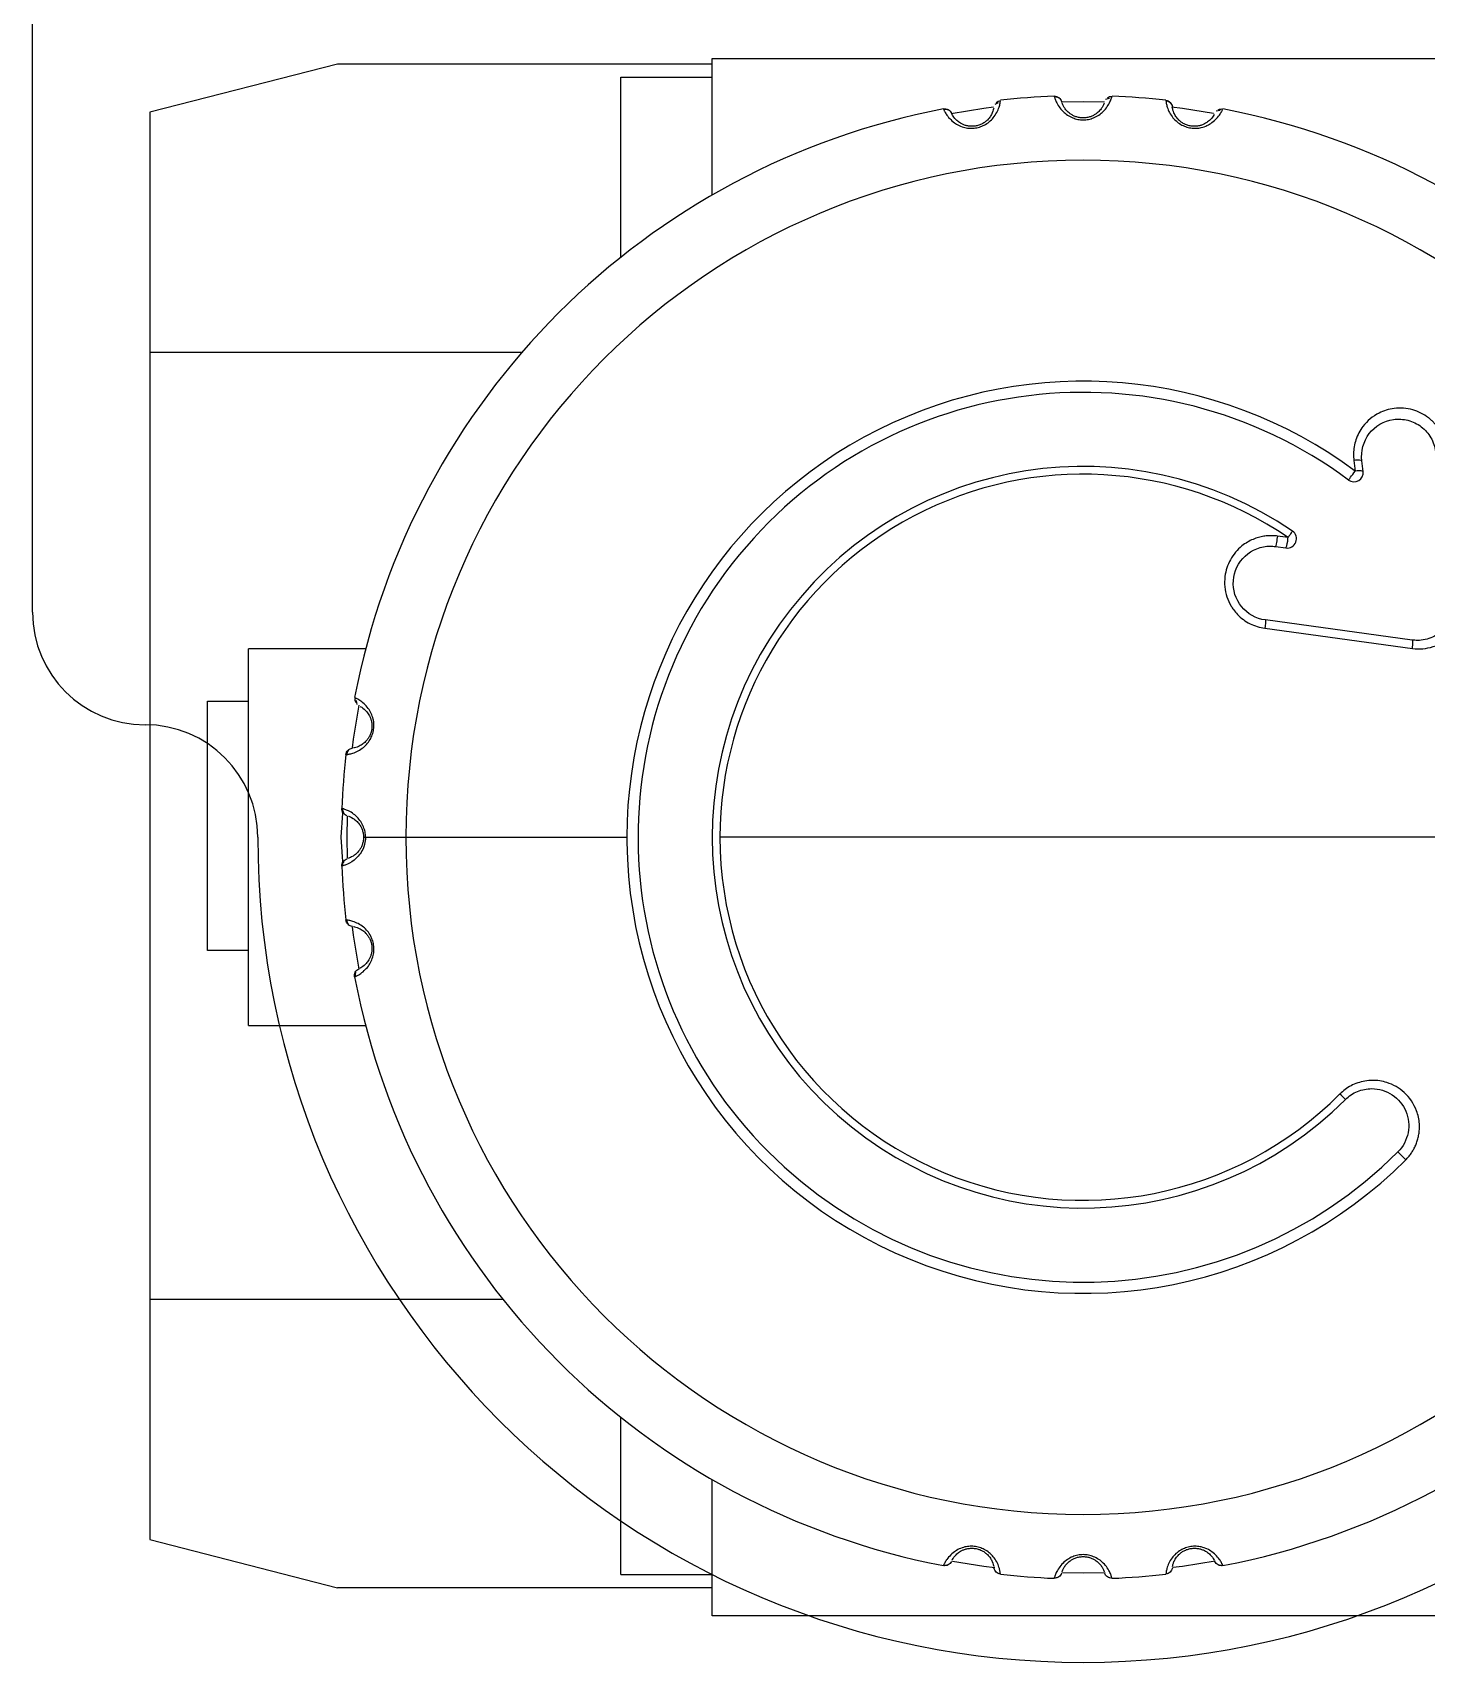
# Model space of a CAD drawing. Header units: inches. Extents: x 0 to 99.9, y 0 to 66.6.
# Drawn here: x 51.235 to 52.714, y 31.547 to 33.278 of the extents above; entities that cross this region are included whole.
import ezdxf
from ezdxf.enums import TextEntityAlignment as Align

# ---------------------------------------------------------------- set-up
doc = ezdxf.new("R2010")
doc.units = ezdxf.units.IN
doc.header["$MEASUREMENT"] = 0
doc.layers.add('PNPG', color=72, linetype='Continuous')
doc.layers.add('PSYMS', color=7, linetype='Continuous')
doc.styles.add('WD', font='romans.shx')

# ---------------------------------------------------------------- blocks, each defined once
blk = doc.blocks.new('9001SKR16H13')
at = {"color": 7, "linetype": 'Continuous', "lineweight": 25}
for p, q in [((-0.7914, 0.821), (-0.9906, 0.7698)), ((-0.3937, 0.821), (-0.7914, 0.821)), ((-0.3937, 0.8268), (0.3937, 0.8268)), ((-0.3937, 0.6819), (-0.3937, 0.8268)), ((-0.4906, 0.6159), (-0.4906, 0.8071)), ((-0.4906, 0.8071), (-0.3937, 0.8071)), ((-0.0901, 0.7799), (-0.0939, 0.7781)), ((0.0279, 0.7845), (0.0239, 0.7834)), ((-0.9906, 0.7698), (-0.9906, -0.7456)), ((0.1453, 0.7715), (0.1411, 0.771)), ((-0.5958, 0.5148), (-0.9906, 0.5148)), ((0.2873, 0.4001), (0.2887, 0.3888)), ((0.2973, 0.3884), (0.2959, 0.3997)), ((0.2175, 0.3182), (0.2062, 0.3198)), ((0.204, 0.3087), (0.2153, 0.3072)), ((0.3494, 0.2094), (0.1934, 0.2307)), ((0.1929, 0.2219), (0.3496, 0.2005)), ((-0.8858, -0.2), (-0.8858, 0.2)), ((-0.7616, 0.2), (-0.8858, 0.2)), ((-0.9296, 0.1446), (-0.8858, 0.1446)), ((-0.9296, -0.1204), (-0.9296, 0.1446)), ((-0.7715, 0.1453), (-0.771, 0.1411)), ((-0.7813, 0), (-0.7809, 0.0224)), ((-0.7809, -0.0225), (-0.7813, 0)), ((-0.7617, 0), (-0.4843, 0)), ((0.4209, 0), (-0.3855, 0)), ((-0.7837, -0.0296), (-0.7868, -0.0306)), ((-0.8858, -0.1204), (-0.9296, -0.1204)), ((-0.8858, -0.2), (-0.7616, -0.2)), ((-0.6158, -0.4907), (-0.9906, -0.4907)), ((-0.4906, -0.7829), (-0.4906, -0.6159)), ((-0.3937, -0.8268), (-0.3937, -0.6819)), ((-0.9906, -0.7456), (-0.7914, -0.7968)), ((-0.4906, -0.7829), (-0.3937, -0.7829)), ((-0.3937, -0.7968), (-0.7914, -0.7968)), ((0.3937, -0.8268), (-0.3937, -0.8268))]:
    blk.add_line(p, q, dxfattribs=at)
at = {"color": 7, "linetype": 'Continuous', "lineweight": 25, "flags": 128}
for points in [[(-0.0235, 0.7809), (0, 0.7813), (0.0225, 0.7809)], [(-0.1402, 0.7686), (-0.1055, 0.7741), (-0.0953, 0.7754)], [(0.0939, 0.7756), (0.1055, 0.7741), (0.1384, 0.7689)], [(0.2817, 0.3793), (0.2818, 0.3795), (0.2822, 0.3801), (0.2829, 0.381), (0.2838, 0.3822), (0.2849, 0.3837), (0.2862, 0.3853), (0.2874, 0.3871), (0.2887, 0.3888)], [(0.2221, 0.325), (0.2221, 0.3249), (0.2218, 0.3245), (0.2214, 0.3239), (0.2208, 0.3231), (0.2201, 0.3221), (0.2193, 0.3209), (0.2184, 0.3196), (0.2175, 0.3182)], [(-0.7755, 0.0948), (-0.7743, 0.1041), (-0.7685, 0.1403)], [(-0.7875, 0), (-0.7857, 0.0256), (-0.7854, 0.027)], [(-0.7856, -0.0258), (-0.7857, -0.0256), (-0.7875, 0)], [(-0.7686, -0.1402), (-0.7743, -0.1041), (-0.7754, -0.0951)], [(-0.0939, -0.7756), (-0.1055, -0.7741), (-0.1385, -0.7689)], [(0.1402, -0.7686), (0.1055, -0.7741), (0.0951, -0.7754)], [(0.0235, -0.7809), (0, -0.7813), (-0.0218, -0.7809)]]:
    blk.add_lwpolyline(points, dxfattribs=at)
at = {"color": 7, "linetype": 'Continuous', "lineweight": 25}
for centre, radius, start, end in [((0, 0), 0.7874, 92.2304, 96.3966), ((0, 0), 0.7874, 83.6034, 87.7696), ((0, 0), 0.7874, 100.8573, 169.1427), ((0, 0), 0.7874, 10.8573, 79.1427), ((0, 0), 0.7189, 0, 180), ((0, 0), 0.4843, 53.4025, 180), ((0, 0), 0.4724, 53.4025, 314.9998), ((0, 0), 0.3937, 55.6503, 315), ((0, 0), 0.3855, 55.6503, 180), ((0.2875, 0.3872), 0.00984, 233.4025, 7.2312), ((0.2924, 0.3746), 0.0146, 70.434, 104.4677), ((0.2166, 0.3169), 0.00984, 262.2312, 55.6503), ((0.1837, 0.3189), 0.0337, 339.6186, 356.3536), ((0, 0), 0.7874, 173.6034, 177.7696), ((0, 0), 0.7189, 180, 0), ((0, 0), 0.3855, 180, 315), ((0, 0), 0.4843, 180.6004, 315), ((0, 0), 0.7874, 182.2304, 186.3966), ((0, 0), 0.7874, 190.8573, 259.1427), ((0, 0), 0.7874, 280.8573, 349.1427), ((0, 0), 0.7874, 263.6034, 267.7696), ((0, 0), 0.7874, 272.2304, 276.3966)]:
    blk.add_arc(centre, radius, start, end, dxfattribs=at)
at = {"color": 8, "linetype": 'Continuous', "lineweight": 25}
for points, knots in [([(-0.1472, 0.771), (-0.1467, 0.77), (-0.1457, 0.768), (-0.1422, 0.7634), (-0.1375, 0.759), (-0.1319, 0.7556), (-0.126, 0.7535), (-0.12, 0.7526), (-0.1142, 0.7529), (-0.1086, 0.7544), (-0.1031, 0.757), (-0.0981, 0.7607), (-0.0938, 0.7657), (-0.0906, 0.7713), (-0.0886, 0.7769), (-0.0882, 0.7792), (-0.088, 0.7804)], [0, 0, 0, 0, 0.102272, 0.202679, 0.286262, 0.349347, 0.405772, 0.451008, 0.494354, 0.537916, 0.583039, 0.639679, 0.702639, 0.786296, 0.886244, 1, 1, 1, 1]), ([(-0.0299, 0.7844), (-0.0295, 0.7833), (-0.0288, 0.7812), (-0.0261, 0.7761), (-0.0221, 0.7711), (-0.017, 0.7668), (-0.0116, 0.7639), (-0.0057, 0.7621), (0, 0.7615), (0.0058, 0.7621), (0.0116, 0.7639), (0.0171, 0.7669), (0.0221, 0.7711), (0.0261, 0.7762), (0.0289, 0.7814), (0.0296, 0.7836), (0.03, 0.7848)], [0, 0, 0, 0, 0.102281, 0.202744, 0.286344, 0.349412, 0.405817, 0.451021, 0.494366, 0.537922, 0.583035, 0.639671, 0.702635, 0.786302, 0.886259, 1, 1, 1, 1]), ([(0.0881, 0.78), (0.0883, 0.7789), (0.0887, 0.7767), (0.0906, 0.7713), (0.0938, 0.7657), (0.0982, 0.7607), (0.1031, 0.757), (0.1086, 0.7544), (0.1142, 0.7529), (0.12, 0.7526), (0.126, 0.7535), (0.1319, 0.7556), (0.1375, 0.7591), (0.1422, 0.7635), (0.1458, 0.7682), (0.1468, 0.7703), (0.1474, 0.7714)], [0, 0, 0, 0, 0.102243, 0.202619, 0.286141, 0.349265, 0.405714, 0.450925, 0.494289, 0.537858, 0.582974, 0.639604, 0.70257, 0.786248, 0.886216, 1, 1, 1, 1]), ([(-0.78, 0.0881), (-0.7789, 0.0883), (-0.7767, 0.0887), (-0.7713, 0.0906), (-0.7657, 0.0938), (-0.7607, 0.0982), (-0.7569, 0.1031), (-0.7544, 0.1086), (-0.7529, 0.1143), (-0.7526, 0.1201), (-0.7535, 0.1261), (-0.7556, 0.1319), (-0.7591, 0.1375), (-0.7635, 0.1423), (-0.7682, 0.1458), (-0.7703, 0.1468), (-0.7714, 0.1474)], [0, 0, 0, 0, 0.102285, 0.202747, 0.286346, 0.349414, 0.405819, 0.451022, 0.494367, 0.537923, 0.583035, 0.639671, 0.702636, 0.786302, 0.88626, 1, 1, 1, 1]), ([(-0.7617, 0), (-0.7618, 0.0019), (-0.762, 0.0058), (-0.7639, 0.0116), (-0.7668, 0.0171), (-0.7711, 0.0221), (-0.7761, 0.0261), (-0.7812, 0.0288), (-0.7833, 0.0295), (-0.7844, 0.0299)], [0, 0, 0, 0, 0.088346, 0.179883, 0.294016, 0.420661, 0.589904, 0.792136, 1, 1, 1, 1]), ([(-0.7617, 0), (-0.7619, -0.0025), (-0.7623, -0.0078), (-0.7654, -0.0148), (-0.7695, -0.0204), (-0.7758, -0.0263), (-0.7822, -0.0292), (-0.7833, -0.0295), (-0.7837, -0.0296)], [0, 0, 0, 0, 0.115116, 0.247398, 0.377522, 0.523457, 0.872304, 1, 1, 1, 1]), ([(-0.7711, -0.1472), (-0.77, -0.1467), (-0.7681, -0.1457), (-0.7634, -0.1422), (-0.759, -0.1375), (-0.7556, -0.1319), (-0.7535, -0.126), (-0.7526, -0.12), (-0.7529, -0.1142), (-0.7544, -0.1086), (-0.757, -0.1031), (-0.7607, -0.0981), (-0.7657, -0.0938), (-0.7713, -0.0906), (-0.7767, -0.0887), (-0.7789, -0.0883), (-0.78, -0.0881)], [0, 0, 0, 0, 0.104233, 0.205661, 0.290064, 0.353737, 0.410684, 0.456322, 0.500084, 0.544057, 0.589603, 0.646783, 0.710351, 0.79482, 0.895737, 1, 1, 1, 1]), ([(-0.0881, -0.78), (-0.0883, -0.7789), (-0.0887, -0.7767), (-0.0906, -0.7713), (-0.0938, -0.7657), (-0.0982, -0.7607), (-0.1031, -0.757), (-0.1086, -0.7544), (-0.1142, -0.7529), (-0.12, -0.7526), (-0.126, -0.7535), (-0.1319, -0.7556), (-0.1375, -0.7591), (-0.1422, -0.7635), (-0.1457, -0.7681), (-0.1467, -0.77), (-0.1472, -0.7711)], [0, 0, 0, 0, 0.104193, 0.205531, 0.289854, 0.353583, 0.410573, 0.456217, 0.499997, 0.543983, 0.589532, 0.646705, 0.710274, 0.794754, 0.89568, 1, 1, 1, 1]), ([(0.1472, -0.7711), (0.1467, -0.77), (0.1457, -0.7681), (0.1422, -0.7634), (0.1375, -0.759), (0.1319, -0.7556), (0.126, -0.7535), (0.12, -0.7526), (0.1142, -0.7529), (0.1086, -0.7544), (0.1031, -0.757), (0.0981, -0.7607), (0.0938, -0.7657), (0.0906, -0.7713), (0.0887, -0.7767), (0.0883, -0.7789), (0.0881, -0.78)], [0, 0, 0, 0, 0.104224, 0.205594, 0.28998, 0.35367, 0.410637, 0.456307, 0.500069, 0.544048, 0.589605, 0.646788, 0.710352, 0.794812, 0.895719, 1, 1, 1, 1]), ([(0.0299, -0.7844), (0.0295, -0.7833), (0.0288, -0.7812), (0.0261, -0.7761), (0.0221, -0.7711), (0.017, -0.7668), (0.0116, -0.7639), (0.0057, -0.7621), (0, -0.7615), (-0.0058, -0.7621), (-0.0116, -0.7639), (-0.0171, -0.7669), (-0.0221, -0.7711), (-0.0261, -0.7762), (-0.0288, -0.7812), (-0.0295, -0.7833), (-0.0299, -0.7844)], [0, 0, 0, 0, 0.104233, 0.205662, 0.290065, 0.353738, 0.410685, 0.456323, 0.500084, 0.544059, 0.589604, 0.646784, 0.710353, 0.794823, 0.895741, 1, 1, 1, 1])]:
    blk.add_open_spline(points, degree=3, knots=knots, dxfattribs=at)
at = {"color": 7, "linetype": 'Continuous', "lineweight": 25}
for points, knots in [([(-0.0876, 0.782), (-0.0885, 0.7818), (-0.0902, 0.7815), (-0.0916, 0.7804), (-0.0924, 0.7798)], [0, 0, 0, 0, 0.485591, 1, 1, 1, 1]), ([(-0.088, 0.7804), (-0.088, 0.7805), (-0.0878, 0.7814), (-0.0878, 0.7814), (-0.0879, 0.7815)], [0, 0, 0, 0, 0.050379, 1, 1, 1, 1]), ([(-0.0306, 0.7868), (-0.0307, 0.7867), (-0.0307, 0.7865), (-0.03, 0.7846), (-0.0299, 0.7844)], [0, 0, 0, 0, 0.906928, 1, 1, 1, 1]), ([(-0.0257, 0.7848), (-0.0265, 0.7853), (-0.028, 0.7862), (-0.0298, 0.7862), (-0.0307, 0.7862)], [0, 0, 0, 0, 0.514567, 1, 1, 1, 1]), ([(-0.0306, 0.7868), (-0.0289, 0.7869), (-0.0271, 0.7863), (-0.0243, 0.7843), (-0.0232, 0.7827), (-0.0228, 0.7811)], [0, 0, 0, 0, 0.5, 0.5, 1, 1, 1, 1]), ([(0.0223, 0.7795), (0.0223, 0.7795), (0.0221, 0.779), (0.021, 0.776), (0.0179, 0.7718), (0.0146, 0.7687), (0.0111, 0.7665), (0.0078, 0.765), (0.0041, 0.764), (0, 0.7637), (-0.0041, 0.764), (-0.0078, 0.765), (-0.0111, 0.7665), (-0.0147, 0.7687), (-0.0179, 0.7718), (-0.021, 0.7761), (-0.0222, 0.7792), (-0.0223, 0.7798), (-0.0224, 0.7798)], [0, 0, 0, 0, 0.00419, 0.172613, 0.259019, 0.334213, 0.373847, 0.410231, 0.447258, 0.482685, 0.518127, 0.555141, 0.591525, 0.631155, 0.70636, 0.792747, 0.961167, 1, 1, 1, 1]), ([(0.0307, 0.7863), (0.0298, 0.7863), (0.028, 0.7862), (0.0265, 0.7853), (0.0256, 0.7848)], [0, 0, 0, 0, 0.485591, 1, 1, 1, 1]), ([(0.03, 0.7848), (0.0301, 0.7848), (0.0304, 0.7857), (0.0304, 0.7858), (0.0304, 0.7858)], [0, 0, 0, 0, 0.050479, 1, 1, 1, 1]), ([(0.0877, 0.7825), (0.0877, 0.7824), (0.0876, 0.7822), (0.0881, 0.7802), (0.0881, 0.78)], [0, 0, 0, 0, 0.906776, 1, 1, 1, 1]), ([(0.0924, 0.7798), (0.0916, 0.7804), (0.0902, 0.7815), (0.0885, 0.7818), (0.0876, 0.7819)], [0, 0, 0, 0, 0.514567, 1, 1, 1, 1]), ([(0.0877, 0.7825), (0.0895, 0.7823), (0.0911, 0.7815), (0.0936, 0.779), (0.0944, 0.7774), (0.0947, 0.7756)], [0, 0, 0, 0, 0.5, 0.5, 1, 1, 1, 1]), ([(-0.1483, 0.7733), (-0.1483, 0.7732), (-0.1484, 0.773), (-0.1473, 0.7712), (-0.1472, 0.771)], [0, 0, 0, 0, 0.906884, 1, 1, 1, 1]), ([(-0.1483, 0.7733), (-0.1466, 0.7736), (-0.1448, 0.7734), (-0.1416, 0.7718), (-0.1404, 0.7704), (-0.1397, 0.7688)], [0, 0, 0, 0, 0.5, 0.5, 1, 1, 1, 1]), ([(-0.1431, 0.7721), (-0.1439, 0.7724), (-0.1456, 0.7731), (-0.1474, 0.7728), (-0.1483, 0.7727)], [0, 0, 0, 0, 0.514567, 1, 1, 1, 1]), ([(-0.0949, 0.7741), (-0.0949, 0.774), (-0.095, 0.7735), (-0.0957, 0.7704), (-0.0981, 0.7657), (-0.1008, 0.7622), (-0.104, 0.7595), (-0.107, 0.7575), (-0.1106, 0.756), (-0.1146, 0.755), (-0.1187, 0.7548), (-0.1225, 0.7552), (-0.126, 0.7561), (-0.1298, 0.7578), (-0.1335, 0.7604), (-0.1372, 0.7641), (-0.1388, 0.7671), (-0.1391, 0.7676), (-0.1391, 0.7677)], [0, 0, 0, 0, 0.004189, 0.172608, 0.259012, 0.334205, 0.373836, 0.410222, 0.447249, 0.482675, 0.518114, 0.555129, 0.591507, 0.631138, 0.70634, 0.792724, 0.961137, 1, 1, 1, 1]), ([(0.139, 0.7674), (0.1389, 0.7674), (0.1387, 0.7669), (0.1371, 0.7641), (0.1335, 0.7604), (0.1298, 0.7578), (0.126, 0.7561), (0.1225, 0.7552), (0.1187, 0.7548), (0.1145, 0.755), (0.1105, 0.756), (0.107, 0.7575), (0.104, 0.7595), (0.1008, 0.7622), (0.0981, 0.7657), (0.0957, 0.7704), (0.0949, 0.7737), (0.0949, 0.7743), (0.0949, 0.7744)], [0, 0, 0, 0, 0.004189, 0.172612, 0.259018, 0.334211, 0.373848, 0.410227, 0.447253, 0.482681, 0.518124, 0.555137, 0.591529, 0.631155, 0.706363, 0.792752, 0.961173, 1, 1, 1, 1]), ([(0.1483, 0.7728), (0.1474, 0.7729), (0.1456, 0.7731), (0.1439, 0.7724), (0.1431, 0.7721)], [0, 0, 0, 0, 0.485591, 1, 1, 1, 1]), ([(0.1474, 0.7714), (0.1474, 0.7714), (0.1479, 0.7723), (0.1479, 0.7723), (0.1479, 0.7724)], [0, 0, 0, 0, 0.05022, 1, 1, 1, 1]), ([(0.3854, 0.4125), (0.3851, 0.4139), (0.3847, 0.4167), (0.3837, 0.4207), (0.3823, 0.4246), (0.3807, 0.4283), (0.3788, 0.4317), (0.3767, 0.435), (0.3743, 0.438), (0.3718, 0.4407), (0.3692, 0.4433), (0.3626, 0.4487), (0.3497, 0.4552), (0.3308, 0.4566), (0.3118, 0.4507), (0.2993, 0.4403), (0.2925, 0.4295), (0.2893, 0.4222), (0.2875, 0.4148), (0.2867, 0.4073), (0.2871, 0.4025), (0.2873, 0.4001)], [0, 0, 0, 0, 0.027328, 0.054149, 0.080444, 0.106217, 0.131473, 0.156213, 0.180439, 0.204147, 0.227334, 0.25, 0.368709, 0.496957, 0.605316, 0.750366, 0.803895, 0.855616, 0.905529, 0.95365, 1, 1, 1, 1]), ([(0.2959, 0.3997), (0.2946, 0.4099), (0.2975, 0.4205), (0.3098, 0.4366), (0.3192, 0.4422), (0.3345, 0.4443), (0.3398, 0.444), (0.3498, 0.4414), (0.3546, 0.4391), (0.363, 0.4328), (0.3665, 0.4288), (0.3717, 0.4197), (0.3733, 0.4147), (0.374, 0.4096)], [0, 0, 0, 0, 0.25, 0.25, 0.5, 0.5, 0.625, 0.625, 0.75, 0.75, 0.875, 0.875, 1, 1, 1, 1]), ([(0.2959, 0.3997), (0.2958, 0.4), (0.2949, 0.4003), (0.2918, 0.4004), (0.2896, 0.4003), (0.2873, 0.4001)], [0, 0, 0, 0, 0.5, 0.5, 1, 1, 1, 1]), ([(0.2062, 0.3198), (0.2048, 0.3199), (0.2017, 0.3203), (0.1968, 0.3202), (0.1915, 0.3197), (0.1859, 0.3184), (0.1801, 0.3164), (0.1742, 0.3134), (0.1678, 0.309), (0.1615, 0.3028), (0.1561, 0.2949), (0.1522, 0.2862), (0.1501, 0.2764), (0.15, 0.2659), (0.1522, 0.2552), (0.1559, 0.2472), (0.1599, 0.2411), (0.1641, 0.2361), (0.1699, 0.2309), (0.177, 0.2266), (0.1847, 0.2234), (0.1902, 0.2224), (0.1929, 0.2219)], [0, 0, 0, 0, 0.028367, 0.059643, 0.093799, 0.130836, 0.170768, 0.2136, 0.259326, 0.321453, 0.383473, 0.444645, 0.505787, 0.576716, 0.645649, 0.715585, 0.745145, 0.787151, 0.840629, 0.893929, 0.947044, 1, 1, 1, 1]), ([(0.206, 0.3184), (0.2057, 0.3158), (0.2053, 0.3133), (0.2045, 0.3097), (0.2042, 0.3087), (0.204, 0.3087)], [0, 0, 0, 0, 0.5, 0.5, 1, 1, 1, 1]), ([(0.1934, 0.2307), (0.1836, 0.232), (0.1743, 0.2372), (0.1619, 0.2526), (0.1587, 0.2627), (0.1602, 0.2824), (0.1647, 0.2918), (0.1791, 0.3052), (0.1888, 0.3091), (0.1987, 0.3091)], [0, 0, 0, 0, 0.25, 0.25, 0.5, 0.5, 0.75, 0.75, 1, 1, 1, 1]), ([(0.3496, 0.2005), (0.3532, 0.2), (0.3568, 0.1999), (0.3641, 0.2005), (0.3679, 0.2013), (0.3788, 0.2048), (0.3853, 0.2088), (0.3961, 0.2193), (0.4003, 0.2257), (0.4041, 0.2366), (0.405, 0.2404), (0.4058, 0.248), (0.4058, 0.2518), (0.4053, 0.2557)], [0, 0, 0, 0, 0.125, 0.125, 0.25, 0.25, 0.5, 0.5, 0.75, 0.75, 0.875, 0.875, 1, 1, 1, 1]), ([(0.3938, 0.2534), (0.3945, 0.2478), (0.394, 0.2421), (0.3907, 0.2314), (0.3879, 0.2264), (0.3805, 0.2181), (0.376, 0.2148), (0.3659, 0.2102), (0.3603, 0.209), (0.3548, 0.209)], [0, 0, 0, 0, 0.25, 0.25, 0.5, 0.5, 0.75, 0.75, 1, 1, 1, 1]), ([(0.1934, 0.2307), (0.1936, 0.2307), (0.1936, 0.2297), (0.1934, 0.2265), (0.1932, 0.2242), (0.1929, 0.2219)], [0, 0, 0, 0, 0.5, 0.5, 1, 1, 1, 1]), ([(0.3496, 0.2005), (0.3498, 0.2028), (0.35, 0.2051), (0.35, 0.2084), (0.3498, 0.2093), (0.3494, 0.2094)], [0, 0, 0, 0, 0.5, 0.5, 1, 1, 1, 1]), ([(-0.7674, 0.139), (-0.7674, 0.1389), (-0.7669, 0.1387), (-0.7641, 0.1371), (-0.7604, 0.1335), (-0.7578, 0.1298), (-0.7561, 0.126), (-0.7552, 0.1225), (-0.7548, 0.1187), (-0.755, 0.1145), (-0.756, 0.1105), (-0.7575, 0.107), (-0.7595, 0.104), (-0.7622, 0.1008), (-0.7657, 0.0981), (-0.7704, 0.0957), (-0.7737, 0.0949), (-0.7743, 0.0949), (-0.7744, 0.0949)], [0, 0, 0, 0, 0.00419, 0.172613, 0.259019, 0.334213, 0.373847, 0.410231, 0.447258, 0.482685, 0.518127, 0.555141, 0.591525, 0.631155, 0.70636, 0.792747, 0.961167, 1, 1, 1, 1]), ([(-0.7728, 0.1483), (-0.7729, 0.1474), (-0.7731, 0.1456), (-0.7724, 0.1439), (-0.7721, 0.1431)], [0, 0, 0, 0, 0.485591, 1, 1, 1, 1]), ([(-0.7714, 0.1474), (-0.7714, 0.1474), (-0.7723, 0.1479), (-0.7723, 0.1479), (-0.7724, 0.1479)], [0, 0, 0, 0, 0.050482, 1, 1, 1, 1]), ([(-0.7825, 0.0877), (-0.7823, 0.0895), (-0.7815, 0.0911), (-0.779, 0.0936), (-0.7774, 0.0944), (-0.7756, 0.0947)], [0, 0, 0, 0, 0.5, 0.5, 1, 1, 1, 1]), ([(-0.7825, 0.0877), (-0.7824, 0.0877), (-0.7822, 0.0876), (-0.7802, 0.0881), (-0.78, 0.0881)], [0, 0, 0, 0, 0.906943, 1, 1, 1, 1]), ([(-0.7798, 0.0924), (-0.7804, 0.0916), (-0.7815, 0.0902), (-0.7818, 0.0885), (-0.7819, 0.0876)], [0, 0, 0, 0, 0.514567, 1, 1, 1, 1]), ([(-0.7811, 0.0228), (-0.7827, 0.0232), (-0.7843, 0.0243), (-0.7863, 0.0271), (-0.7869, 0.0289), (-0.7868, 0.0306)], [0, 0, 0, 0, 0.5, 0.5, 1, 1, 1, 1]), ([(-0.7844, 0.0299), (-0.7846, 0.03), (-0.7865, 0.0307), (-0.7867, 0.0307), (-0.7868, 0.0306)], [0, 0, 0, 0, 0.091288, 1, 1, 1, 1]), ([(-0.7862, 0.0307), (-0.7862, 0.0298), (-0.7862, 0.028), (-0.7853, 0.0265), (-0.7848, 0.0256)], [0, 0, 0, 0, 0.485433, 1, 1, 1, 1]), ([(-0.7798, 0.0224), (-0.7798, 0.0223), (-0.7792, 0.0222), (-0.7761, 0.021), (-0.7718, 0.0179), (-0.7687, 0.0146), (-0.7664, 0.011), (-0.765, 0.0076), (-0.764, 0.0039), (-0.7638, 0.0013), (-0.7638, 0)], [0, 0, 0, 0, 0.074798, 0.400357, 0.567384, 0.712737, 0.793585, 0.866385, 0.934008, 1, 1, 1, 1]), ([(-0.7638, 0), (-0.7638, -0.0013), (-0.764, -0.0039), (-0.765, -0.0076), (-0.7664, -0.011), (-0.7681, -0.0137), (-0.7699, -0.0159), (-0.7722, -0.0182), (-0.7761, -0.021), (-0.7792, -0.0222), (-0.7798, -0.0223), (-0.7798, -0.0224)], [0, 0, 0, 0, 0.06598, 0.133589, 0.206376, 0.287212, 0.357671, 0.432835, 0.599785, 0.925261, 1, 1, 1, 1]), ([(-0.7868, -0.0306), (-0.7869, -0.0289), (-0.7863, -0.0271), (-0.7843, -0.0243), (-0.7827, -0.0232), (-0.7811, -0.0228)], [0, 0, 0, 0, 0.5, 0.5, 1, 1, 1, 1]), ([(-0.7848, -0.0257), (-0.7853, -0.0265), (-0.7862, -0.028), (-0.7862, -0.0298), (-0.7862, -0.0307)], [0, 0, 0, 0, 0.514566, 1, 1, 1, 1]), ([(-0.78, -0.0881), (-0.7802, -0.0881), (-0.7822, -0.0876), (-0.7824, -0.0877), (-0.7825, -0.0877)], [0, 0, 0, 0, 0.087622, 1, 1, 1, 1]), ([(-0.7756, -0.0947), (-0.7774, -0.0944), (-0.779, -0.0936), (-0.7815, -0.0911), (-0.7823, -0.0895), (-0.7825, -0.0877)], [0, 0, 0, 0, 0.5, 0.5, 1, 1, 1, 1]), ([(-0.7819, -0.0876), (-0.7818, -0.0885), (-0.7815, -0.0902), (-0.7804, -0.0916), (-0.7798, -0.0924)], [0, 0, 0, 0, 0.485433, 1, 1, 1, 1]), ([(-0.7744, -0.0949), (-0.7743, -0.0949), (-0.7737, -0.0949), (-0.7704, -0.0957), (-0.7657, -0.0981), (-0.7622, -0.1008), (-0.7595, -0.104), (-0.7575, -0.107), (-0.756, -0.1106), (-0.755, -0.1146), (-0.7548, -0.1187), (-0.7552, -0.1225), (-0.7561, -0.126), (-0.7578, -0.1298), (-0.7604, -0.1335), (-0.7641, -0.1372), (-0.7671, -0.1388), (-0.7676, -0.1391), (-0.7677, -0.1391)], [0, 0, 0, 0, 0.0376798, 0.2003961, 0.2838748, 0.3565209, 0.394812, 0.4299634, 0.4657353, 0.4999621, 0.534203, 0.5699629, 0.6051148, 0.6434015, 0.7160584, 0.7995186, 0.9622318, 1, 1, 1, 1]), ([(-0.7733, -0.1483), (-0.7736, -0.1466), (-0.7734, -0.1448), (-0.7718, -0.1416), (-0.7704, -0.1404), (-0.7688, -0.1397)], [0, 0, 0, 0, 0.5, 0.5, 1, 1, 1, 1]), ([(-0.7733, -0.1483), (-0.7732, -0.1483), (-0.773, -0.1484), (-0.7712, -0.1473), (-0.7711, -0.1472)], [0, 0, 0, 0, 0.912282, 1, 1, 1, 1]), ([(-0.7721, -0.1431), (-0.7724, -0.1439), (-0.7731, -0.1456), (-0.7728, -0.1474), (-0.7727, -0.1483)], [0, 0, 0, 0, 0.514567, 1, 1, 1, 1]), ([(0.3425, -0.3425), (0.3434, -0.3414), (0.3454, -0.3393), (0.3481, -0.3358), (0.3505, -0.332), (0.3526, -0.3279), (0.3543, -0.3235), (0.3557, -0.3189), (0.3566, -0.3141), (0.357, -0.3092), (0.3569, -0.3011), (0.3538, -0.287), (0.3425, -0.2702), (0.3246, -0.2599), (0.3096, -0.2577), (0.2991, -0.2586), (0.2914, -0.2606), (0.2843, -0.2637), (0.2779, -0.2676), (0.2743, -0.2709), (0.2726, -0.2726)], [0, 0, 0, 0, 0.027547, 0.055748, 0.084581, 0.11405, 0.14416, 0.174916, 0.206317, 0.238357, 0.271039, 0.362107, 0.515653, 0.653192, 0.753367, 0.805833, 0.856737, 0.906062, 0.953811, 1, 1, 1, 1]), ([(0.2784, -0.2784), (0.2784, -0.2784), (0.2778, -0.2778), (0.2757, -0.2757), (0.2742, -0.2742), (0.2726, -0.2726)], [0, 0, 0, 0, 0.5, 0.5, 1, 1, 1, 1]), ([(0.2784, -0.2784), (0.282, -0.2747), (0.2864, -0.2718), (0.296, -0.2679), (0.3011, -0.2669), (0.3062, -0.2669)], [0, 0, 0, 0, 0.5, 0.5, 1, 1, 1, 1]), ([(0.3062, -0.2669), (0.314, -0.2669), (0.3216, -0.2692), (0.3344, -0.2777), (0.3395, -0.2839), (0.3455, -0.298), (0.3464, -0.306), (0.3434, -0.3213), (0.3396, -0.3285), (0.3341, -0.3341)], [0, 0, 0, 0, 0.25, 0.25, 0.5, 0.5, 0.75, 0.75, 1, 1, 1, 1]), ([(0.3425, -0.3425), (0.3404, -0.3404), (0.3382, -0.3382), (0.335, -0.335), (0.3341, -0.3341), (0.3341, -0.3341)], [0, 0, 0, 0, 0.5, 0.5, 1, 1, 1, 1]), ([(-0.1391, -0.7677), (-0.1391, -0.7676), (-0.1388, -0.7671), (-0.1372, -0.7641), (-0.1335, -0.7604), (-0.1298, -0.7578), (-0.126, -0.7561), (-0.1225, -0.7552), (-0.1187, -0.7548), (-0.1145, -0.755), (-0.1105, -0.756), (-0.107, -0.7575), (-0.104, -0.7595), (-0.1008, -0.7622), (-0.0981, -0.7657), (-0.0957, -0.7704), (-0.0949, -0.7737), (-0.0949, -0.7743), (-0.0949, -0.7744)], [0, 0, 0, 0, 0.037708, 0.200419, 0.283895, 0.356538, 0.394831, 0.429976, 0.465747, 0.499973, 0.534214, 0.569972, 0.60513, 0.643412, 0.71607, 0.799529, 0.962239, 1, 1, 1, 1]), ([(0.0949, -0.7744), (0.0949, -0.7743), (0.0949, -0.7737), (0.0957, -0.7704), (0.0981, -0.7657), (0.1008, -0.7622), (0.104, -0.7595), (0.107, -0.7575), (0.1106, -0.756), (0.1146, -0.755), (0.1187, -0.7548), (0.1225, -0.7552), (0.126, -0.7561), (0.1298, -0.7578), (0.1335, -0.7604), (0.1372, -0.7641), (0.1388, -0.7671), (0.1391, -0.7676), (0.1391, -0.7677)], [0, 0, 0, 0, 0.037662, 0.200376, 0.283855, 0.356501, 0.39479, 0.429944, 0.465717, 0.499943, 0.534182, 0.569943, 0.605089, 0.643379, 0.716033, 0.799492, 0.962202, 1, 1, 1, 1]), ([(-0.1472, -0.7711), (-0.1473, -0.7712), (-0.1484, -0.773), (-0.1483, -0.7732), (-0.1483, -0.7733)], [0, 0, 0, 0, 0.08741, 1, 1, 1, 1]), ([(-0.1397, -0.7688), (-0.1404, -0.7704), (-0.1416, -0.7718), (-0.1448, -0.7734), (-0.1466, -0.7736), (-0.1483, -0.7733)], [0, 0, 0, 0, 0.5, 0.5, 1, 1, 1, 1]), ([(-0.1483, -0.7727), (-0.1474, -0.7728), (-0.1456, -0.7731), (-0.1439, -0.7724), (-0.1431, -0.7721)], [0, 0, 0, 0, 0.4854329, 1, 1, 1, 1]), ([(-0.0877, -0.7825), (-0.0895, -0.7823), (-0.0911, -0.7815), (-0.0936, -0.779), (-0.0944, -0.7774), (-0.0947, -0.7756)], [0, 0, 0, 0, 0.5, 0.5, 1, 1, 1, 1]), ([(-0.0224, -0.7799), (-0.0223, -0.7798), (-0.0222, -0.7792), (-0.021, -0.7761), (-0.0179, -0.7718), (-0.0146, -0.7687), (-0.0111, -0.7665), (-0.0078, -0.765), (-0.0041, -0.764), (0, -0.7637), (0.0041, -0.764), (0.0078, -0.765), (0.0111, -0.7665), (0.0147, -0.7687), (0.0179, -0.7718), (0.021, -0.7761), (0.0222, -0.7792), (0.0223, -0.7798), (0.0224, -0.7799)], [0, 0, 0, 0, 0.03768, 0.200396, 0.283875, 0.356521, 0.394812, 0.429963, 0.465735, 0.499962, 0.534203, 0.569963, 0.605115, 0.643402, 0.716058, 0.799519, 0.962232, 1, 1, 1, 1]), ([(0.0947, -0.7756), (0.0944, -0.7774), (0.0936, -0.779), (0.0911, -0.7815), (0.0895, -0.7823), (0.0877, -0.7825)], [0, 0, 0, 0, 0.5, 0.5, 1, 1, 1, 1]), ([(0.1483, -0.7733), (0.1466, -0.7736), (0.1448, -0.7734), (0.1416, -0.7718), (0.1404, -0.7704), (0.1397, -0.7688)], [0, 0, 0, 0, 0.5, 0.5, 1, 1, 1, 1]), ([(0.1431, -0.7721), (0.1439, -0.7724), (0.1456, -0.7731), (0.1474, -0.7728), (0.1483, -0.7727)], [0, 0, 0, 0, 0.514567, 1, 1, 1, 1]), ([(0.1483, -0.7733), (0.1483, -0.7732), (0.1484, -0.773), (0.1473, -0.7712), (0.1472, -0.7711)], [0, 0, 0, 0, 0.912241, 1, 1, 1, 1]), ([(-0.0924, -0.7798), (-0.0916, -0.7804), (-0.0902, -0.7815), (-0.0885, -0.7818), (-0.0876, -0.7819)], [0, 0, 0, 0, 0.514567, 1, 1, 1, 1]), ([(-0.0877, -0.7825), (-0.0877, -0.7824), (-0.0876, -0.7822), (-0.0881, -0.7802), (-0.0881, -0.78)], [0, 0, 0, 0, 0.912132, 1, 1, 1, 1]), ([(-0.0299, -0.7844), (-0.03, -0.7846), (-0.0307, -0.7865), (-0.0307, -0.7867), (-0.0306, -0.7868)], [0, 0, 0, 0, 0.087638, 1, 1, 1, 1]), ([(-0.0307, -0.7862), (-0.0298, -0.7862), (-0.028, -0.7862), (-0.0265, -0.7853), (-0.0257, -0.7848)], [0, 0, 0, 0, 0.485433, 1, 1, 1, 1]), ([(-0.0228, -0.7811), (-0.0232, -0.7827), (-0.0243, -0.7843), (-0.0271, -0.7863), (-0.0289, -0.7869), (-0.0306, -0.7868)], [0, 0, 0, 0, 0.5, 0.5, 1, 1, 1, 1]), ([(0.0306, -0.7868), (0.0289, -0.7869), (0.0271, -0.7863), (0.0243, -0.7843), (0.0232, -0.7827), (0.0228, -0.7811)], [0, 0, 0, 0, 0.5, 0.5, 1, 1, 1, 1]), ([(0.0256, -0.7848), (0.0265, -0.7853), (0.028, -0.7862), (0.0298, -0.7862), (0.0307, -0.7862)], [0, 0, 0, 0, 0.514567, 1, 1, 1, 1]), ([(0.0306, -0.7868), (0.0307, -0.7867), (0.0307, -0.7865), (0.03, -0.7846), (0.0299, -0.7844)], [0, 0, 0, 0, 0.912285, 1, 1, 1, 1]), ([(0.0876, -0.7819), (0.0885, -0.7818), (0.0902, -0.7815), (0.0916, -0.7804), (0.0924, -0.7798)], [0, 0, 0, 0, 0.485433, 1, 1, 1, 1]), ([(0.0881, -0.78), (0.0881, -0.7802), (0.0876, -0.7822), (0.0877, -0.7824), (0.0877, -0.7825)], [0, 0, 0, 0, 0.087549, 1, 1, 1, 1])]:
    blk.add_open_spline(points, degree=3, knots=knots, dxfattribs=at)
for points in [[(0.2062, 0.3198), (0.2062, 0.3193), (0.2061, 0.3188), (0.206, 0.3184)], [(0.2173, 0.3168), (0.2174, 0.3173), (0.2174, 0.3178), (0.2175, 0.3182)], [(0.1987, 0.3091), (0.2005, 0.3091), (0.2023, 0.3089), (0.204, 0.3087)], [(0.3548, 0.209), (0.353, 0.209), (0.3512, 0.2092), (0.3494, 0.2094)], [(-0.7638, 0), (-0.7638, 0), (-0.7631, 0), (-0.7617, 0)], [(-0.4843, 0), (-0.4843, -0.0017), (-0.4843, -0.0034), (-0.4843, -0.0051)]]:
    blk.add_open_spline(points, degree=3, dxfattribs=at)
blk = doc.blocks.new('_NPXXD3_RING_NAMETAG')
at = {"layer": 'PNPG'}
blk.add_line((-1.1151, 0.2389), (-1.1151, 1.7635), dxfattribs=at)
for centre, radius, start, end in [((-0.9956, 0.2389), 0.1195, 180, 270), ((-0.9956, 0), 0.1195, 0, 90), ((0, 0), 0.8761, 180, 0)]:
    blk.add_arc(centre, radius, start, end, dxfattribs=at)
at = {"style": 'WD', "width": 0.7}
for tag, p in [('DESC1', (0.0099, 1.5301)), ('DESC2', (0.0099, 1.3739)), ('DESC3', (0.0099, 1.226))]:
    blk.add_attdef(tag, text='', height=0.125, dxfattribs=at).set_placement(p, align=Align.CENTER)

msp = doc.modelspace()

# ---------------------------------------------------------------- block references
at = {"layer": 'PSYMS'}
for name in ['_NPXXD3_RING_NAMETAG', '9001SKR16H13']:
    msp.add_blockref(name, (52.3496, 32.4236), dxfattribs=at)

doc.saveas('drawing.dxf')
